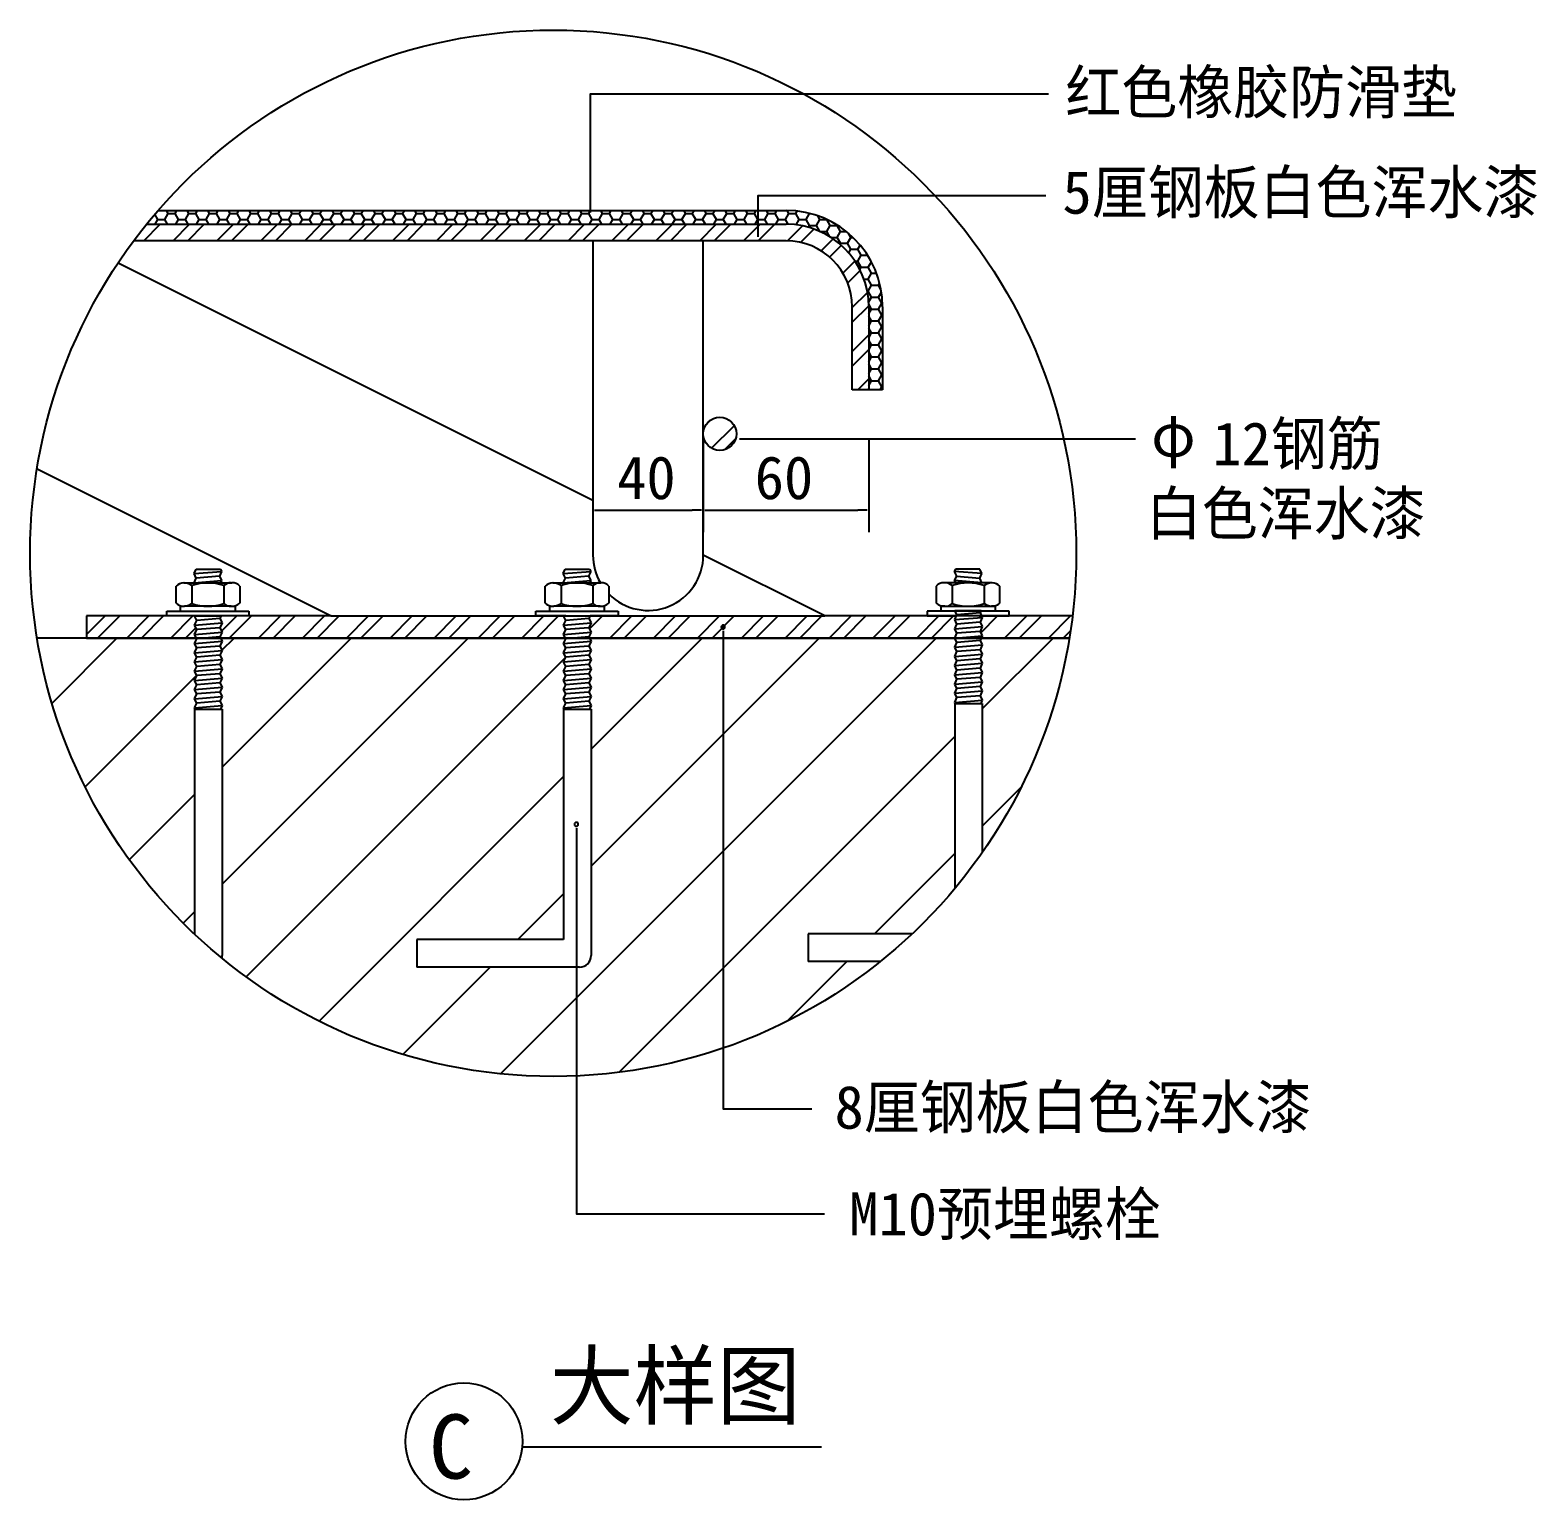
# Model space of a CAD drawing. Header units: metres. Extents: x 16793 to 18197, y 5304 to 7183.
# Drawn here: x 17651 to 18197, y 5317 to 5850 of the extents above; entities that cross this region are included whole.
import ezdxf

# ---------------------------------------------------------------- set-up
doc = ezdxf.new("R2010")
doc.units = ezdxf.units.M
for name, color, linetype in [('2', 2, 'Continuous'), ('3', 3, 'Continuous'), ('4', 4, 'Continuous'), ('7', 7, 'Continuous'), ('BH', 3, 'Continuous'), ('DIM', 3, 'Continuous'), ('TEXT', 3, 'Continuous')]:
    doc.layers.add(name, color=color, linetype=linetype)

# ---------------------------------------------------------------- blocks, each defined once
blk = doc.blocks.new('_DOT')
at = {"color": 0, "linetype": 'ByBlock'}
blk.add_line((-0.15, 0), (-1, 0), dxfattribs=at)
blk = doc.blocks.new('DOT')
at = {"color": 0, "linetype": 'ByBlock'}
blk.add_line((-0.35, 0), (-1, 0), dxfattribs=at)
blk.add_lwpolyline([(-0.17, 0, 1), (0.17, 0, 1)], format="xyb", close=True, dxfattribs=at)

msp = doc.modelspace()

# ---------------------------------------------------------------- linework, layer by layer
for p, q in [((17854.32, 5783.74), (17854.32, 5786.34)), ((17915.08, 5774.94), (17915.08, 5777.54)), ((17908.29, 5701.71), (17910.89, 5701.71))]:
    msp.add_line(p, q)
at = {"layer": '2'}
msp.add_line((18027.87, 5629.54), (17653.64, 5629.54), dxfattribs=at)
at = {"layer": '3'}
for p, q in [((17697.55, 5784.54), (17925.18, 5784.54)), ((17960.18, 5749.54), (17960.18, 5719.54)), ((17960.18, 5719.54), (17955.18, 5719.54)), ((17710.57, 5652.87), (17711.33, 5654.54)), ((17710.57, 5652.87), (17720.57, 5653.7)), ((17711.33, 5654.54), (17720.16, 5654.54)), ((17720.57, 5653.7), (17719.78, 5651.96)), ((17720.16, 5654.54), (17720.57, 5653.7)), ((17844.38, 5652.87), (17845.13, 5654.54)), ((17844.38, 5652.87), (17854.38, 5653.7)), ((17845.13, 5654.54), (17853.96, 5654.54)), ((17854.38, 5653.7), (17853.58, 5651.96)), ((17853.96, 5654.54), (17854.38, 5653.7)), ((17986.6, 5654.54), (17986.18, 5653.7)), ((17996.18, 5652.87), (17986.18, 5653.7)), ((17986.18, 5653.7), (17986.97, 5651.96)), ((17995.42, 5654.54), (17986.6, 5654.54)), ((17996.18, 5652.87), (17995.42, 5654.54)), ((17704.03, 5642.2), (17704.03, 5648.37)), ((17706.88, 5649.54), (17710.57, 5649.54)), ((17709.8, 5648.54), (17709.8, 5642.04)), ((17711.37, 5651.28), (17710.57, 5652.87)), ((17710.57, 5649.54), (17711.37, 5651.28)), ((17710.57, 5649.54), (17720.57, 5650.37)), ((17710.57, 5649.54), (17720.19, 5649.54)), ((17719.78, 5651.96), (17711.37, 5651.28)), ((17719.78, 5651.96), (17720.57, 5650.37)), ((17720.57, 5650.37), (17720.19, 5649.54)), ((17720.19, 5649.54), (17724.26, 5649.54)), ((17721.35, 5648.54), (17721.35, 5642.04)), ((17727.12, 5648.37), (17727.12, 5642.2)), ((17837.83, 5642.2), (17837.83, 5648.37)), ((17840.68, 5649.54), (17844.38, 5649.54)), ((17843.6, 5648.54), (17843.61, 5642.04)), ((17845.17, 5651.28), (17844.38, 5652.87)), ((17844.38, 5649.54), (17845.17, 5651.28)), ((17844.38, 5649.54), (17854.38, 5650.37)), ((17844.38, 5649.54), (17854, 5649.54)), ((17853.58, 5651.96), (17845.17, 5651.28)), ((17853.58, 5651.96), (17854.38, 5650.37)), ((17854.38, 5650.37), (17854, 5649.54)), ((17854, 5649.54), (17858.07, 5649.54)), ((17855.15, 5648.54), (17855.15, 5642.04)), ((17860.92, 5648.37), (17860.93, 5642.2)), ((17979.63, 5648.37), (17979.63, 5642.2)), ((17986.56, 5649.54), (17982.49, 5649.54)), ((17985.41, 5648.54), (17985.4, 5642.04)), ((17986.97, 5651.96), (17986.18, 5650.37)), ((17996.18, 5649.54), (17986.18, 5650.37)), ((17986.18, 5650.37), (17986.56, 5649.54)), ((17996.18, 5649.54), (17986.56, 5649.54)), ((17986.97, 5651.96), (17995.38, 5651.28)), ((17995.38, 5651.28), (17996.18, 5652.87)), ((17996.18, 5649.54), (17995.38, 5651.28)), ((17999.87, 5649.54), (17996.18, 5649.54)), ((17996.95, 5648.54), (17996.95, 5642.04)), ((18002.72, 5642.2), (18002.73, 5648.37)), ((17700.7, 5637.54), (17700.7, 5639.29)), ((17700.7, 5639.29), (17705.7, 5639.29)), ((17711.52, 5637.54), (17700.7, 5637.54)), ((17705.7, 5639.29), (17705.7, 5641.04)), ((17705.7, 5641.04), (17707.14, 5641.04)), ((17705.7, 5639.29), (17725.46, 5639.29)), ((17724.02, 5641.04), (17707.14, 5641.04)), ((17710.72, 5637.54), (17720.35, 5637.54)), ((17711.52, 5635.95), (17710.72, 5637.54)), ((17720.35, 5637.54), (17719.93, 5636.62)), ((17730.46, 5637.54), (17720.35, 5637.54)), ((17724.02, 5641.04), (17725.46, 5641.04)), ((17725.46, 5641.04), (17725.46, 5639.29)), ((17725.46, 5639.29), (17730.46, 5639.29)), ((17730.46, 5639.29), (17730.46, 5637.54)), ((17834.5, 5637.54), (17834.5, 5639.29)), ((17834.5, 5639.29), (17839.5, 5639.29)), ((17845.32, 5637.54), (17834.5, 5637.54)), ((17839.5, 5639.29), (17839.5, 5641.04)), ((17839.5, 5641.04), (17840.94, 5641.04)), ((17839.5, 5639.29), (17859.26, 5639.29)), ((17857.82, 5641.04), (17840.94, 5641.04)), ((17844.53, 5637.54), (17854.15, 5637.54)), ((17845.32, 5635.95), (17844.53, 5637.54)), ((17854.15, 5637.54), (17853.73, 5636.62)), ((17864.26, 5637.54), (17854.15, 5637.54)), ((17857.82, 5641.04), (17859.26, 5641.04)), ((17859.26, 5641.04), (17859.26, 5639.29)), ((17859.26, 5639.29), (17864.26, 5639.29)), ((17864.26, 5639.29), (17864.26, 5637.54)), ((17981.3, 5639.29), (17976.3, 5639.29)), ((17976.3, 5639.29), (17976.3, 5637.54)), ((17976.3, 5637.54), (17986.41, 5637.54)), ((17982.74, 5641.04), (17981.3, 5641.04)), ((17981.3, 5641.04), (17981.3, 5639.29)), ((18001.06, 5639.29), (17981.3, 5639.29)), ((17982.74, 5641.04), (17999.62, 5641.04)), ((17986.32, 5639.54), (17995.95, 5639.54)), ((17987.12, 5637.95), (17986.32, 5639.54)), ((17986.32, 5636.2), (17987.12, 5637.95)), ((17995.53, 5638.62), (17987.12, 5637.95)), ((17995.23, 5637.54), (18006.06, 5637.54)), ((17995.95, 5639.54), (17995.53, 5638.62)), ((17995.53, 5638.62), (17996.32, 5637.04)), ((18001.06, 5641.04), (17999.62, 5641.04)), ((18001.06, 5639.29), (18001.06, 5641.04)), ((18006.06, 5639.29), (18001.06, 5639.29)), ((18006.06, 5637.54), (18006.06, 5639.29)), ((17710.72, 5634.2), (17711.52, 5635.95)), ((17710.72, 5634.2), (17720.72, 5635.04)), ((17711.52, 5632.62), (17710.72, 5634.2)), ((17710.72, 5630.87), (17711.52, 5632.62)), ((17710.72, 5630.87), (17720.72, 5631.7)), ((17719.93, 5636.62), (17711.52, 5635.95)), ((17719.93, 5633.29), (17711.52, 5632.62)), ((17719.93, 5636.62), (17720.72, 5635.04)), ((17720.72, 5635.04), (17719.93, 5633.29)), ((17719.93, 5633.29), (17720.72, 5631.7)), ((17720.72, 5631.7), (17719.93, 5629.96)), ((17844.53, 5634.2), (17845.32, 5635.95)), ((17844.53, 5634.2), (17854.53, 5635.04)), ((17845.32, 5632.62), (17844.53, 5634.2)), ((17844.53, 5630.87), (17845.32, 5632.62)), ((17844.53, 5630.87), (17854.53, 5631.7)), ((17853.73, 5636.62), (17845.32, 5635.95)), ((17853.73, 5633.29), (17845.32, 5632.62)), ((17853.73, 5636.62), (17854.53, 5635.04)), ((17854.53, 5635.04), (17853.73, 5633.29)), ((17853.73, 5633.29), (17854.53, 5631.7)), ((17854.53, 5631.7), (17853.73, 5629.96)), ((17986.32, 5636.2), (17996.32, 5637.04)), ((17987.12, 5634.62), (17986.32, 5636.2)), ((17986.32, 5632.87), (17987.12, 5634.62)), ((17986.32, 5632.87), (17996.32, 5633.7)), ((17987.12, 5631.28), (17986.32, 5632.87)), ((17995.53, 5635.29), (17987.12, 5634.62)), ((17995.53, 5631.96), (17987.12, 5631.28)), ((17996.32, 5637.04), (17995.53, 5635.29)), ((17995.53, 5635.29), (17996.32, 5633.7)), ((17996.32, 5633.7), (17995.53, 5631.96)), ((17995.53, 5631.96), (17996.32, 5630.37)), ((17711.52, 5629.28), (17710.72, 5630.87)), ((17710.72, 5627.54), (17711.52, 5629.28)), ((17710.72, 5627.54), (17720.72, 5628.37)), ((17711.52, 5625.95), (17710.72, 5627.54)), ((17719.93, 5629.96), (17711.52, 5629.28)), ((17719.93, 5626.62), (17711.52, 5625.95)), ((17719.93, 5629.96), (17720.72, 5628.37)), ((17720.72, 5628.37), (17719.93, 5626.62)), ((17719.93, 5626.62), (17720.72, 5625.04)), ((17845.32, 5629.28), (17844.53, 5630.87)), ((17844.53, 5627.54), (17845.32, 5629.28)), ((17844.53, 5627.54), (17854.53, 5628.37)), ((17845.32, 5625.95), (17844.53, 5627.54)), ((17853.73, 5629.96), (17845.32, 5629.28)), ((17853.73, 5626.62), (17845.32, 5625.95)), ((17853.73, 5629.96), (17854.53, 5628.37)), ((17854.53, 5628.37), (17853.73, 5626.62)), ((17853.73, 5626.62), (17854.53, 5625.04)), ((17986.32, 5629.54), (17987.12, 5631.28)), ((17986.32, 5629.54), (17996.32, 5630.37)), ((17987.12, 5627.95), (17986.32, 5629.54)), ((17986.32, 5626.2), (17987.12, 5627.95)), ((17986.32, 5626.2), (17996.32, 5627.04)), ((17987.12, 5624.62), (17986.32, 5626.2)), ((17995.53, 5628.62), (17987.12, 5627.95)), ((17996.32, 5630.37), (17995.53, 5628.62)), ((17995.53, 5628.62), (17996.32, 5627.04)), ((17996.32, 5627.04), (17995.53, 5625.29)), ((17710.72, 5624.2), (17711.52, 5625.95)), ((17710.72, 5624.2), (17720.72, 5625.04)), ((17711.52, 5622.62), (17710.72, 5624.2)), ((17710.72, 5620.87), (17711.52, 5622.62)), ((17710.72, 5620.87), (17720.72, 5621.7)), ((17711.52, 5619.28), (17710.72, 5620.87)), ((17719.93, 5623.29), (17711.52, 5622.62)), ((17720.72, 5625.04), (17719.93, 5623.29)), ((17719.93, 5623.29), (17720.72, 5621.7)), ((17720.72, 5621.7), (17719.93, 5619.96)), ((17844.53, 5624.2), (17845.32, 5625.95)), ((17844.53, 5624.2), (17854.53, 5625.04)), ((17845.32, 5622.62), (17844.53, 5624.2)), ((17844.53, 5620.87), (17845.32, 5622.62)), ((17844.53, 5620.87), (17854.53, 5621.7)), ((17845.32, 5619.28), (17844.53, 5620.87)), ((17853.73, 5623.29), (17845.32, 5622.62)), ((17854.53, 5625.04), (17853.73, 5623.29)), ((17853.73, 5623.29), (17854.53, 5621.7)), ((17854.53, 5621.7), (17853.73, 5619.96)), ((17986.32, 5622.87), (17987.12, 5624.62)), ((17986.32, 5622.87), (17996.32, 5623.7)), ((17987.12, 5621.28), (17986.32, 5622.87)), ((17986.32, 5619.54), (17987.12, 5621.28)), ((17995.53, 5625.29), (17987.12, 5624.62)), ((17995.53, 5621.96), (17987.12, 5621.28)), ((17995.53, 5625.29), (17996.32, 5623.7)), ((17996.32, 5623.7), (17995.53, 5621.96)), ((17995.53, 5621.96), (17996.32, 5620.37)), ((17710.72, 5617.54), (17711.52, 5619.28)), ((17710.72, 5617.54), (17720.72, 5618.37)), ((17711.52, 5615.95), (17710.72, 5617.54)), ((17710.72, 5614.2), (17711.52, 5615.95)), ((17719.93, 5619.96), (17711.52, 5619.28)), ((17719.93, 5616.62), (17711.52, 5615.95)), ((17719.93, 5619.96), (17720.72, 5618.37)), ((17720.72, 5618.37), (17719.93, 5616.62)), ((17719.93, 5616.62), (17720.72, 5615.04)), ((17844.53, 5617.54), (17845.32, 5619.28)), ((17844.53, 5617.54), (17854.53, 5618.37)), ((17845.32, 5615.95), (17844.53, 5617.54)), ((17844.53, 5614.2), (17845.32, 5615.95)), ((17853.73, 5619.96), (17845.32, 5619.28)), ((17853.73, 5616.62), (17845.32, 5615.95)), ((17853.73, 5619.96), (17854.53, 5618.37)), ((17854.53, 5618.37), (17853.73, 5616.62)), ((17853.73, 5616.62), (17854.53, 5615.04)), ((17986.32, 5619.54), (17996.32, 5620.37)), ((17987.12, 5617.95), (17986.32, 5619.54)), ((17986.32, 5616.2), (17987.12, 5617.95)), ((17986.32, 5616.2), (17996.32, 5617.04)), ((17987.12, 5614.62), (17986.32, 5616.2)), ((17995.53, 5618.62), (17987.12, 5617.95)), ((17995.53, 5615.29), (17987.12, 5614.62)), ((17996.32, 5620.37), (17995.53, 5618.62)), ((17995.53, 5618.62), (17996.32, 5617.04)), ((17996.32, 5617.04), (17995.53, 5615.29)), ((17995.53, 5615.29), (17996.32, 5613.7)), ((17710.72, 5614.2), (17720.72, 5615.04)), ((17711.52, 5612.62), (17710.72, 5614.2)), ((17710.72, 5610.87), (17711.52, 5612.62)), ((17710.72, 5610.87), (17720.72, 5611.7)), ((17711.52, 5609.28), (17710.72, 5610.87)), ((17719.93, 5613.29), (17711.52, 5612.62)), ((17719.93, 5609.96), (17711.52, 5609.28)), ((17720.72, 5615.04), (17719.93, 5613.29)), ((17719.93, 5613.29), (17720.72, 5611.7)), ((17720.72, 5611.7), (17719.93, 5609.96)), ((17719.93, 5609.96), (17720.72, 5608.37)), ((17844.53, 5614.2), (17854.53, 5615.04)), ((17845.32, 5612.62), (17844.53, 5614.2)), ((17844.53, 5610.87), (17845.32, 5612.62)), ((17844.53, 5610.87), (17854.53, 5611.7)), ((17845.32, 5609.28), (17844.53, 5610.87)), ((17853.73, 5613.29), (17845.32, 5612.62)), ((17853.73, 5609.96), (17845.32, 5609.28)), ((17854.53, 5615.04), (17853.73, 5613.29)), ((17853.73, 5613.29), (17854.53, 5611.7)), ((17854.53, 5611.7), (17853.73, 5609.96)), ((17853.73, 5609.96), (17854.53, 5608.37)), ((17986.32, 5612.87), (17987.12, 5614.62)), ((17986.32, 5612.87), (17996.32, 5613.7)), ((17987.12, 5611.28), (17986.32, 5612.87)), ((17986.32, 5609.54), (17987.12, 5611.28)), ((17986.32, 5609.54), (17996.32, 5610.37)), ((17995.53, 5611.96), (17987.12, 5611.28)), ((17996.32, 5613.7), (17995.53, 5611.96)), ((17995.53, 5611.96), (17996.32, 5610.37)), ((17996.32, 5610.37), (17995.53, 5608.62)), ((17710.72, 5607.54), (17711.52, 5609.28)), ((17710.72, 5607.54), (17720.72, 5608.37)), ((17711.52, 5605.95), (17710.72, 5607.54)), ((17710.72, 5604.2), (17711.52, 5605.95)), ((17710.72, 5604.2), (17720.72, 5605.04)), ((17719.93, 5606.62), (17711.52, 5605.95)), ((17720.72, 5608.37), (17719.93, 5606.62)), ((17719.93, 5606.62), (17720.72, 5605.04)), ((17720.72, 5605.04), (17720.16, 5603.79)), ((17844.53, 5607.54), (17845.32, 5609.28)), ((17844.53, 5607.54), (17854.53, 5608.37)), ((17845.32, 5605.95), (17844.53, 5607.54)), ((17844.53, 5604.2), (17845.32, 5605.95)), ((17844.53, 5604.2), (17854.53, 5605.04)), ((17853.73, 5606.62), (17845.32, 5605.95)), ((17854.53, 5608.37), (17853.73, 5606.62)), ((17853.73, 5606.62), (17854.53, 5605.04)), ((17854.53, 5605.04), (17853.96, 5603.79)), ((17987.12, 5607.95), (17986.32, 5609.54)), ((17986.32, 5606.2), (17987.12, 5607.95)), ((17986.32, 5606.2), (17996.32, 5607.04)), ((17986.53, 5605.79), (17986.32, 5606.2)), ((17986.32, 5605.79), (17996.32, 5605.79)), ((17986.32, 5605.79), (17986.32, 5538.73)), ((17995.53, 5608.62), (17987.12, 5607.95)), ((17995.53, 5608.62), (17996.32, 5607.04)), ((17996.32, 5607.04), (17995.76, 5605.79)), ((17996.32, 5605.79), (17996.32, 5551.83)), ((17710.93, 5603.79), (17710.72, 5604.2)), ((17710.72, 5603.79), (17720.72, 5603.79)), ((17710.72, 5603.79), (17710.72, 5522.24)), ((17720.72, 5603.79), (17720.72, 5514.45)), ((17844.74, 5603.79), (17844.53, 5604.2)), ((17844.53, 5603.79), (17854.53, 5603.79)), ((17844.53, 5603.79), (17844.53, 5520.28)), ((17854.53, 5603.79), (17854.53, 5514.45)), ((17791.35, 5520.28), (17791.35, 5510.28)), ((17844.53, 5520.28), (17791.35, 5520.28)), ((17933.15, 5522.28), (17933.15, 5512.28)), ((17970.84, 5522.28), (17933.15, 5522.28)), ((17959.34, 5512.28), (17933.15, 5512.28)), ((17850.36, 5510.28), (17791.35, 5510.28))]:
    msp.add_line(p, q, dxfattribs=at)
msp.add_circle((17840.76, 5660.25), 189.62, dxfattribs=at)
for centre, radius, start, end in [((17925.18, 5749.54), 35, 0, 90), ((17706.83, 5645.59), 3.94, 89.19, 135.25), ((17706.05, 5642.58), 7.04, 57.77, 81.12), ((17715.57, 5632.37), 17.17, 70.35, 109.65), ((17723.76, 5646.14), 3.4, 85.82, 135.3), ((17724.47, 5645.96), 3.58, 42.26, 93.28), ((17840.63, 5645.59), 3.94, 89.19, 135.25), ((17839.85, 5642.58), 7.04, 57.77, 81.12), ((17849.38, 5632.37), 17.17, 70.35, 109.65), ((17857.57, 5646.14), 3.4, 85.82, 135.3), ((17858.27, 5645.96), 3.58, 42.26, 93.28), ((17982.28, 5645.96), 3.58, 86.72, 137.74), ((17982.99, 5646.14), 3.4, 44.7, 94.18), ((17991.18, 5632.37), 17.17, 70.35, 109.65), ((18000.7, 5642.58), 7.04, 98.88, 122.23), ((17999.93, 5645.59), 3.94, 44.75, 90.81), ((17706.97, 5645.32), 4.28, 226.63, 272.21), ((17706.05, 5647.99), 7.04, 278.88, 302.23), ((17715.58, 5658.2), 17.17, 250.35, 289.65), ((17723.77, 5644.43), 3.4, 224.7, 274.18), ((17724.12, 5645.48), 4.45, 268.67, 312.49), ((17840.77, 5645.32), 4.28, 226.63, 272.21), ((17839.85, 5647.99), 7.04, 278.88, 302.23), ((17849.38, 5658.2), 17.17, 250.35, 289.65), ((17857.57, 5644.43), 3.4, 224.7, 274.18), ((17857.92, 5645.48), 4.45, 268.67, 312.49), ((17982.63, 5645.48), 4.45, 227.51, 271.33), ((17982.98, 5644.43), 3.4, 265.82, 315.3), ((17991.18, 5658.2), 17.17, 250.35, 289.65), ((18000.7, 5647.99), 7.04, 237.77, 261.12), ((17999.78, 5645.32), 4.28, 267.79, 313.37), ((17716.56, 5514.45), 4.17, 347.42, 0), ((17850.36, 5514.45), 4.17, 270, 0)]:
    msp.add_arc(centre, radius, start, end, dxfattribs=at)
at = {"layer": '4'}
for p, q in [((17683.09, 5765.58), (17855.18, 5679.54)), ((17653.63, 5690.87), (17760.29, 5637.54)), ((17939.18, 5637.54), (17895.18, 5659.54)), ((17760.29, 5637.54), (17671.57, 5637.54)), ((17671.57, 5637.54), (17671.57, 5629.54)), ((18029.01, 5637.54), (17939.18, 5637.54)), ((17671.57, 5629.54), (18027.87, 5629.54))]:
    msp.add_line(p, q, dxfattribs=at)
at = {"layer": '7'}
for p, q in [((17693.36, 5779.54), (17925.18, 5779.54)), ((17925.18, 5773.54), (17688.7, 5773.54)), ((17855.18, 5773.54), (17855.18, 5659.54)), ((17895.18, 5659.54), (17895.18, 5773.54)), ((17949.18, 5719.54), (17949.18, 5749.54)), ((17955.18, 5749.54), (17955.18, 5719.54)), ((17955.18, 5719.54), (17949.18, 5719.54)), ((17711.52, 5637.54), (17720.35, 5637.54)), ((17711.52, 5637.54), (17720.35, 5637.54)), ((17760.29, 5637.54), (17939.18, 5637.54)), ((17845.32, 5637.54), (17854.15, 5637.54)), ((17845.32, 5637.54), (17854.15, 5637.54)), ((17995.23, 5637.54), (17986.41, 5637.54)), ((17987.12, 5639.54), (17995.95, 5639.54))]:
    msp.add_line(p, q, dxfattribs=at)
msp.add_circle((17901.18, 5703.54), 6, dxfattribs=at)
for centre, radius, start, end in [((17925.18, 5749.54), 30, 0, 90), ((17925.18, 5749.54), 24, 0, 90), ((17875.18, 5659.54), 20, 180, 210), ((17875.18, 5659.54), 20, 224.54, 0)]:
    msp.add_arc(centre, radius, start, end, dxfattribs=at)
at = {"layer": 'BH'}
for p, q in [((17692.34, 5773.54), (17698.34, 5779.54)), ((17693.44, 5779.54), (17693.4, 5779.59)), ((17697.44, 5781.26), (17696.35, 5783.14)), ((17696.45, 5779.54), (17697.44, 5781.26)), ((17697.44, 5781.26), (17699.94, 5781.26)), ((17699.94, 5781.26), (17701.19, 5783.42)), ((17700.94, 5779.54), (17699.94, 5781.26)), ((17701.19, 5783.42), (17700.55, 5784.54)), ((17701.19, 5783.42), (17703.69, 5783.42)), ((17702.95, 5773.54), (17708.95, 5779.54)), ((17703.69, 5783.42), (17704.34, 5784.54)), ((17704.94, 5781.26), (17703.69, 5783.42)), ((17703.95, 5779.54), (17704.94, 5781.26)), ((17704.94, 5781.26), (17707.44, 5781.26)), ((17707.44, 5781.26), (17708.69, 5783.42)), ((17708.44, 5779.54), (17707.44, 5781.26)), ((17708.69, 5783.42), (17708.05, 5784.54)), ((17708.25, 5773.54), (17714.25, 5779.54)), ((17708.69, 5783.42), (17711.19, 5783.42)), ((17711.19, 5783.42), (17711.84, 5784.54)), ((17712.44, 5781.26), (17711.19, 5783.42)), ((17711.45, 5779.54), (17712.44, 5781.26)), ((17712.44, 5781.26), (17714.94, 5781.26)), ((17714.94, 5781.26), (17716.19, 5783.42)), ((17715.94, 5779.54), (17714.94, 5781.26)), ((17716.19, 5783.42), (17715.55, 5784.54)), ((17716.19, 5783.42), (17718.69, 5783.42)), ((17718.69, 5783.42), (17719.34, 5784.54)), ((17719.94, 5781.26), (17718.69, 5783.42)), ((17718.86, 5773.54), (17724.86, 5779.54)), ((17718.95, 5779.54), (17719.94, 5781.26)), ((17719.94, 5781.26), (17722.44, 5781.26)), ((17722.44, 5781.26), (17723.69, 5783.42)), ((17723.44, 5779.54), (17722.44, 5781.26)), ((17723.69, 5783.42), (17723.05, 5784.54)), ((17723.69, 5783.42), (17726.19, 5783.42)), ((17724.16, 5773.54), (17730.16, 5779.54)), ((17726.19, 5783.42), (17726.84, 5784.54)), ((17727.44, 5781.26), (17726.19, 5783.42)), ((17726.45, 5779.54), (17727.44, 5781.26)), ((17727.44, 5781.26), (17729.94, 5781.26)), ((17729.94, 5781.26), (17731.19, 5783.42)), ((17730.94, 5779.54), (17729.94, 5781.26)), ((17731.19, 5783.42), (17730.55, 5784.54)), ((17731.19, 5783.42), (17733.69, 5783.42)), ((17733.69, 5783.42), (17734.34, 5784.54)), ((17734.94, 5781.26), (17733.69, 5783.42)), ((17733.95, 5779.54), (17734.94, 5781.26)), ((17734.77, 5773.54), (17740.77, 5779.54)), ((17734.94, 5781.26), (17737.44, 5781.26)), ((17737.44, 5781.26), (17738.69, 5783.42)), ((17738.44, 5779.54), (17737.44, 5781.26)), ((17738.69, 5783.42), (17738.05, 5784.54)), ((17738.69, 5783.42), (17741.19, 5783.42)), ((17740.07, 5773.54), (17746.07, 5779.54)), ((17741.19, 5783.42), (17741.84, 5784.54)), ((17742.44, 5781.26), (17741.19, 5783.42)), ((17741.45, 5779.54), (17742.44, 5781.26)), ((17742.44, 5781.26), (17744.94, 5781.26)), ((17744.94, 5781.26), (17746.19, 5783.42)), ((17745.94, 5779.54), (17744.94, 5781.26)), ((17746.19, 5783.42), (17745.55, 5784.54)), ((17746.19, 5783.42), (17748.69, 5783.42)), ((17748.69, 5783.42), (17749.34, 5784.54)), ((17749.94, 5781.26), (17748.69, 5783.42)), ((17748.95, 5779.54), (17749.94, 5781.26)), ((17749.94, 5781.26), (17752.44, 5781.26)), ((17750.68, 5773.54), (17756.68, 5779.54)), ((17752.44, 5781.26), (17753.69, 5783.42)), ((17753.44, 5779.54), (17752.44, 5781.26)), ((17753.69, 5783.42), (17753.05, 5784.54)), ((17753.69, 5783.42), (17756.19, 5783.42)), ((17755.98, 5773.54), (17761.98, 5779.54)), ((17756.19, 5783.42), (17756.84, 5784.54)), ((17757.44, 5781.26), (17756.19, 5783.42)), ((17756.45, 5779.54), (17757.44, 5781.26)), ((17757.44, 5781.26), (17759.94, 5781.26)), ((17759.94, 5781.26), (17761.19, 5783.42)), ((17760.94, 5779.54), (17759.94, 5781.26)), ((17761.19, 5783.42), (17760.55, 5784.54)), ((17761.19, 5783.42), (17763.69, 5783.42)), ((17763.69, 5783.42), (17764.34, 5784.54)), ((17764.94, 5781.26), (17763.69, 5783.42)), ((17763.95, 5779.54), (17764.94, 5781.26)), ((17764.94, 5781.26), (17767.44, 5781.26)), ((17766.59, 5773.54), (17772.59, 5779.54)), ((17767.44, 5781.26), (17768.69, 5783.42)), ((17768.44, 5779.54), (17767.44, 5781.26)), ((17768.69, 5783.42), (17768.05, 5784.54)), ((17768.69, 5783.42), (17771.19, 5783.42)), ((17771.19, 5783.42), (17771.84, 5784.54)), ((17772.44, 5781.26), (17771.19, 5783.42)), ((17771.45, 5779.54), (17772.44, 5781.26)), ((17771.89, 5773.54), (17777.89, 5779.54)), ((17772.44, 5781.26), (17774.94, 5781.26)), ((17774.94, 5781.26), (17776.19, 5783.42)), ((17775.94, 5779.54), (17774.94, 5781.26)), ((17776.19, 5783.42), (17775.55, 5784.54)), ((17776.19, 5783.42), (17778.69, 5783.42)), ((17778.69, 5783.42), (17779.34, 5784.54)), ((17779.94, 5781.26), (17778.69, 5783.42)), ((17778.95, 5779.54), (17779.94, 5781.26)), ((17779.94, 5781.26), (17782.44, 5781.26)), ((17782.44, 5781.26), (17783.69, 5783.42)), ((17783.44, 5779.54), (17782.44, 5781.26)), ((17782.5, 5773.54), (17788.5, 5779.54)), ((17783.69, 5783.42), (17783.05, 5784.54)), ((17783.69, 5783.42), (17786.19, 5783.42)), ((17786.19, 5783.42), (17786.84, 5784.54)), ((17787.44, 5781.26), (17786.19, 5783.42)), ((17786.45, 5779.54), (17787.44, 5781.26)), ((17787.44, 5781.26), (17789.94, 5781.26)), ((17787.8, 5773.54), (17793.8, 5779.54)), ((17789.94, 5781.26), (17791.19, 5783.42)), ((17790.94, 5779.54), (17789.94, 5781.26)), ((17791.19, 5783.42), (17790.55, 5784.54)), ((17791.19, 5783.42), (17793.69, 5783.42)), ((17793.69, 5783.42), (17794.34, 5784.54)), ((17794.94, 5781.26), (17793.69, 5783.42)), ((17793.95, 5779.54), (17794.94, 5781.26)), ((17794.94, 5781.26), (17797.44, 5781.26)), ((17797.44, 5781.26), (17798.69, 5783.42)), ((17798.44, 5779.54), (17797.44, 5781.26)), ((17798.69, 5783.42), (17798.05, 5784.54)), ((17798.41, 5773.54), (17804.41, 5779.54)), ((17798.69, 5783.42), (17801.19, 5783.42)), ((17801.19, 5783.42), (17801.84, 5784.54)), ((17802.44, 5781.26), (17801.19, 5783.42)), ((17801.45, 5779.54), (17802.44, 5781.26)), ((17802.44, 5781.26), (17804.94, 5781.26)), ((17803.71, 5773.54), (17809.71, 5779.54)), ((17804.94, 5781.26), (17806.19, 5783.42)), ((17805.94, 5779.54), (17804.94, 5781.26)), ((17806.19, 5783.42), (17805.55, 5784.54)), ((17806.19, 5783.42), (17808.69, 5783.42)), ((17808.69, 5783.42), (17809.34, 5784.54)), ((17809.94, 5781.26), (17808.69, 5783.42)), ((17808.95, 5779.54), (17809.94, 5781.26)), ((17809.94, 5781.26), (17812.44, 5781.26)), ((17812.44, 5781.26), (17813.69, 5783.42)), ((17813.44, 5779.54), (17812.44, 5781.26)), ((17813.69, 5783.42), (17813.05, 5784.54)), ((17813.69, 5783.42), (17816.19, 5783.42)), ((17814.32, 5773.54), (17820.32, 5779.54)), ((17816.19, 5783.42), (17816.84, 5784.54)), ((17817.44, 5781.26), (17816.19, 5783.42)), ((17816.45, 5779.54), (17817.44, 5781.26)), ((17817.44, 5781.26), (17819.94, 5781.26)), ((17819.62, 5773.54), (17825.62, 5779.54)), ((17819.94, 5781.26), (17821.19, 5783.42)), ((17820.94, 5779.54), (17819.94, 5781.26)), ((17821.19, 5783.42), (17820.55, 5784.54)), ((17821.19, 5783.42), (17823.69, 5783.42)), ((17823.69, 5783.42), (17824.34, 5784.54)), ((17824.94, 5781.26), (17823.69, 5783.42)), ((17823.95, 5779.54), (17824.94, 5781.26)), ((17824.94, 5781.26), (17827.44, 5781.26)), ((17827.44, 5781.26), (17828.69, 5783.42)), ((17828.44, 5779.54), (17827.44, 5781.26)), ((17828.69, 5783.42), (17828.05, 5784.54)), ((17828.69, 5783.42), (17831.19, 5783.42)), ((17830.23, 5773.54), (17836.23, 5779.54)), ((17831.19, 5783.42), (17831.84, 5784.54)), ((17832.44, 5781.26), (17831.19, 5783.42)), ((17831.45, 5779.54), (17832.44, 5781.26)), ((17832.44, 5781.26), (17834.94, 5781.26)), ((17834.94, 5781.26), (17836.19, 5783.42)), ((17835.94, 5779.54), (17834.94, 5781.26)), ((17835.53, 5773.54), (17841.53, 5779.54)), ((17836.19, 5783.42), (17835.55, 5784.54)), ((17836.19, 5783.42), (17838.69, 5783.42)), ((17838.69, 5783.42), (17839.34, 5784.54)), ((17839.94, 5781.26), (17838.69, 5783.42)), ((17838.95, 5779.54), (17839.94, 5781.26)), ((17839.94, 5781.26), (17842.44, 5781.26)), ((17842.44, 5781.26), (17843.69, 5783.42)), ((17843.44, 5779.54), (17842.44, 5781.26)), ((17843.69, 5783.42), (17843.05, 5784.54)), ((17843.69, 5783.42), (17846.19, 5783.42)), ((17846.14, 5773.54), (17852.14, 5779.54)), ((17846.19, 5783.42), (17846.84, 5784.54)), ((17847.44, 5781.26), (17846.19, 5783.42)), ((17846.45, 5779.54), (17847.44, 5781.26)), ((17847.44, 5781.26), (17849.94, 5781.26)), ((17849.94, 5781.26), (17851.19, 5783.42)), ((17850.94, 5779.54), (17849.94, 5781.26)), ((17851.19, 5783.42), (17850.55, 5784.54)), ((17851.19, 5783.42), (17853.69, 5783.42)), ((17851.44, 5773.54), (17857.44, 5779.54)), ((17853.69, 5783.42), (17854.34, 5784.54)), ((17854.94, 5781.26), (17853.69, 5783.42)), ((17853.95, 5779.54), (17854.94, 5781.26)), ((17854.94, 5781.26), (17857.44, 5781.26)), ((17857.44, 5781.26), (17858.69, 5783.42)), ((17858.44, 5779.54), (17857.44, 5781.26)), ((17858.69, 5783.42), (17858.05, 5784.54)), ((17858.69, 5783.42), (17861.19, 5783.42)), ((17861.19, 5783.42), (17861.84, 5784.54)), ((17862.44, 5781.26), (17861.19, 5783.42)), ((17861.45, 5779.54), (17862.44, 5781.26)), ((17862.05, 5773.54), (17868.05, 5779.54)), ((17862.44, 5781.26), (17864.94, 5781.26)), ((17864.94, 5781.26), (17866.19, 5783.42)), ((17865.94, 5779.54), (17864.94, 5781.26)), ((17866.19, 5783.42), (17865.55, 5784.54)), ((17866.19, 5783.42), (17868.69, 5783.42)), ((17867.35, 5773.54), (17873.35, 5779.54)), ((17868.69, 5783.42), (17869.34, 5784.54)), ((17869.94, 5781.26), (17868.69, 5783.42)), ((17868.95, 5779.54), (17869.94, 5781.26)), ((17869.94, 5781.26), (17872.44, 5781.26)), ((17872.44, 5781.26), (17873.69, 5783.42)), ((17873.44, 5779.54), (17872.44, 5781.26)), ((17873.69, 5783.42), (17873.05, 5784.54)), ((17873.69, 5783.42), (17876.19, 5783.42)), ((17876.19, 5783.42), (17876.84, 5784.54)), ((17877.44, 5781.26), (17876.19, 5783.42)), ((17876.45, 5779.54), (17877.44, 5781.26)), ((17877.44, 5781.26), (17879.94, 5781.26)), ((17877.96, 5773.54), (17883.96, 5779.54)), ((17879.94, 5781.26), (17881.19, 5783.42)), ((17880.94, 5779.54), (17879.94, 5781.26)), ((17881.19, 5783.42), (17880.55, 5784.54)), ((17881.19, 5783.42), (17883.69, 5783.42)), ((17883.26, 5773.54), (17889.26, 5779.54)), ((17883.69, 5783.42), (17884.34, 5784.54)), ((17884.94, 5781.26), (17883.69, 5783.42)), ((17883.95, 5779.54), (17884.94, 5781.26)), ((17884.94, 5781.26), (17887.44, 5781.26)), ((17887.44, 5781.26), (17888.69, 5783.42)), ((17888.44, 5779.54), (17887.44, 5781.26)), ((17888.69, 5783.42), (17888.05, 5784.54)), ((17888.69, 5783.42), (17891.19, 5783.42)), ((17891.19, 5783.42), (17891.84, 5784.54)), ((17892.44, 5781.26), (17891.19, 5783.42)), ((17891.45, 5779.54), (17892.44, 5781.26)), ((17892.44, 5781.26), (17894.94, 5781.26)), ((17893.87, 5773.54), (17899.87, 5779.54)), ((17894.94, 5781.26), (17896.19, 5783.42)), ((17895.94, 5779.54), (17894.94, 5781.26)), ((17896.19, 5783.42), (17895.55, 5784.54)), ((17896.19, 5783.42), (17898.69, 5783.42)), ((17898.69, 5783.42), (17899.34, 5784.54)), ((17899.94, 5781.26), (17898.69, 5783.42)), ((17898.95, 5779.54), (17899.94, 5781.26)), ((17899.17, 5773.54), (17905.17, 5779.54)), ((17899.94, 5781.26), (17902.44, 5781.26)), ((17902.44, 5781.26), (17903.69, 5783.42)), ((17903.44, 5779.54), (17902.44, 5781.26)), ((17903.69, 5783.42), (17903.05, 5784.54)), ((17903.69, 5783.42), (17906.19, 5783.42)), ((17906.19, 5783.42), (17906.84, 5784.54)), ((17907.44, 5781.26), (17906.19, 5783.42)), ((17906.45, 5779.54), (17907.44, 5781.26)), ((17907.44, 5781.26), (17909.94, 5781.26)), ((17909.78, 5773.54), (17915.78, 5779.54)), ((17909.94, 5781.26), (17911.19, 5783.42)), ((17910.94, 5779.54), (17909.94, 5781.26)), ((17911.19, 5783.42), (17910.55, 5784.54)), ((17911.19, 5783.42), (17913.69, 5783.42)), ((17913.69, 5783.42), (17914.34, 5784.54)), ((17914.94, 5781.26), (17913.69, 5783.42)), ((17913.95, 5779.54), (17914.94, 5781.26)), ((17914.94, 5781.26), (17917.44, 5781.26)), ((17915.08, 5773.54), (17921.08, 5779.54)), ((17917.44, 5781.26), (17918.69, 5783.42)), ((17918.44, 5779.54), (17917.44, 5781.26)), ((17918.69, 5783.42), (17918.05, 5784.54)), ((17918.69, 5783.42), (17921.19, 5783.42)), ((17921.19, 5783.42), (17921.84, 5784.54)), ((17922.44, 5781.26), (17921.19, 5783.42)), ((17921.45, 5779.54), (17922.44, 5781.26)), ((17922.44, 5781.26), (17924.94, 5781.26)), ((17924.94, 5781.26), (17926.19, 5783.42)), ((17925.94, 5779.53), (17924.94, 5781.26)), ((17926.19, 5783.42), (17925.55, 5784.53)), ((17926.19, 5783.42), (17928.69, 5783.42)), ((17928.69, 5783.42), (17929.2, 5784.3)), ((17929.94, 5781.26), (17928.69, 5783.42)), ((17928.82, 5779.31), (17929.94, 5781.26)), ((17929.94, 5781.26), (17932.44, 5781.26)), ((17932.44, 5781.26), (17933.69, 5783.42)), ((17933.69, 5779.09), (17932.44, 5781.26)), ((17933.69, 5783.42), (17933.65, 5783.5)), ((17933.69, 5783.42), (17933.94, 5783.42)), ((17936.19, 5779.09), (17937.44, 5781.26)), ((17937.44, 5781.26), (17936.67, 5782.6)), ((17937.44, 5781.26), (17939.94, 5781.26)), ((17939.94, 5781.26), (17939.95, 5781.27)), ((17941.19, 5779.09), (17939.94, 5781.26)), ((17943.69, 5779.09), (17943.76, 5779.2)), ((17925.68, 5773.53), (17931.1, 5778.95)), ((17930.42, 5772.96), (17935.25, 5777.79)), ((17933.3, 5778.42), (17933.69, 5779.09)), ((17933.69, 5779.09), (17936.19, 5779.09)), ((17937.44, 5776.93), (17936.19, 5779.09)), ((17937.44, 5776.93), (17939.94, 5776.93)), ((17937.44, 5776.92), (17937.44, 5776.93)), ((17937.93, 5769.87), (17942.26, 5774.2)), ((17939.94, 5776.93), (17941.19, 5779.09)), ((17941.06, 5774.99), (17939.94, 5776.93)), ((17941.19, 5779.09), (17943.69, 5779.09)), ((17941.42, 5774.76), (17943.69, 5774.76)), ((17944.94, 5776.93), (17943.69, 5779.09)), ((17943.69, 5774.76), (17944.94, 5776.93)), ((17944.94, 5772.6), (17943.69, 5774.76)), ((17944.94, 5776.93), (17946.97, 5776.93)), ((17947.44, 5772.6), (17948.69, 5774.76)), ((17948.69, 5774.76), (17947.87, 5776.18)), ((17948.69, 5774.76), (17949.44, 5774.76)), ((17940.97, 5767.61), (17945.22, 5771.86)), ((17944.75, 5772.27), (17944.94, 5772.6)), ((17944.94, 5772.6), (17947.44, 5772.6)), ((17948.69, 5770.43), (17947.44, 5772.6)), ((17947.92, 5769.1), (17948.69, 5770.43)), ((17948.69, 5770.43), (17951.19, 5770.43)), ((17951.19, 5770.43), (17952.07, 5771.94)), ((17952.44, 5768.27), (17951.19, 5770.43)), ((17951.19, 5766.1), (17952.44, 5768.27)), ((17952.44, 5768.27), (17954.75, 5768.27)), ((17945.8, 5761.82), (17950.14, 5766.17)), ((17947.54, 5758.26), (17952.08, 5762.81)), ((17950.19, 5766.1), (17951.19, 5766.1)), ((17952.44, 5763.94), (17951.19, 5766.1)), ((17951.95, 5763.08), (17952.44, 5763.94)), ((17952.44, 5763.94), (17954.94, 5763.94)), ((17954.94, 5763.94), (17956.1, 5765.94)), ((17956.19, 5761.77), (17954.94, 5763.94)), ((17953.44, 5759.61), (17954.94, 5759.61)), ((17954.94, 5759.61), (17956.19, 5761.77)), ((17956.19, 5757.44), (17954.94, 5759.61)), ((17954.94, 5755.28), (17956.19, 5757.44)), ((17956.19, 5761.77), (17957.97, 5761.77)), ((17956.19, 5757.44), (17958.69, 5757.44)), ((17958.69, 5757.44), (17959.1, 5758.15)), ((17959.6, 5755.87), (17958.69, 5757.44)), ((17949.18, 5749.3), (17954.71, 5754.83)), ((17954.62, 5755.28), (17954.94, 5755.28)), ((17956.19, 5753.11), (17954.94, 5755.28)), ((17955.13, 5751.27), (17956.19, 5753.11)), ((17956.19, 5753.11), (17958.69, 5753.11)), ((17958.69, 5753.11), (17959.76, 5754.95)), ((17959.94, 5750.95), (17958.69, 5753.11)), ((17949.18, 5743.99), (17955.18, 5749.99)), ((17956.19, 5748.78), (17955.16, 5750.57)), ((17955.18, 5747.02), (17956.19, 5748.78)), ((17956.19, 5748.78), (17958.69, 5748.78)), ((17958.69, 5748.78), (17959.94, 5750.95)), ((17959.94, 5746.62), (17958.69, 5748.78)), ((17958.69, 5744.45), (17959.94, 5746.62)), ((17959.94, 5750.95), (17960.15, 5750.95)), ((17959.94, 5746.62), (17960.18, 5746.62)), ((17956.19, 5744.45), (17955.18, 5746.21)), ((17955.18, 5742.69), (17956.19, 5744.45)), ((17956.19, 5740.12), (17955.18, 5741.88)), ((17956.19, 5744.45), (17958.69, 5744.45)), ((17959.94, 5742.29), (17958.69, 5744.45)), ((17958.69, 5740.12), (17959.94, 5742.29)), ((17959.94, 5742.29), (17960.18, 5742.29)), ((17949.18, 5733.39), (17955.18, 5739.39)), ((17955.18, 5738.36), (17956.19, 5740.12)), ((17956.19, 5735.79), (17955.18, 5737.55)), ((17955.18, 5734.03), (17956.19, 5735.79)), ((17956.19, 5740.12), (17958.69, 5740.12)), ((17956.19, 5735.79), (17958.69, 5735.79)), ((17959.94, 5737.96), (17958.69, 5740.12)), ((17958.69, 5735.79), (17959.94, 5737.96)), ((17959.94, 5733.63), (17958.69, 5735.79)), ((17959.94, 5737.96), (17960.18, 5737.96)), ((17949.18, 5728.08), (17955.18, 5734.08)), ((17956.19, 5731.46), (17955.18, 5733.22)), ((17955.18, 5729.7), (17956.19, 5731.46)), ((17956.19, 5731.46), (17958.69, 5731.46)), ((17958.69, 5731.46), (17959.94, 5733.63)), ((17959.94, 5729.3), (17958.69, 5731.46)), ((17959.94, 5733.63), (17960.18, 5733.63)), ((17956.19, 5727.13), (17955.18, 5728.89)), ((17955.18, 5725.37), (17956.19, 5727.13)), ((17956.19, 5722.8), (17955.18, 5724.56)), ((17956.19, 5727.13), (17958.69, 5727.13)), ((17958.69, 5727.13), (17959.94, 5729.3)), ((17959.94, 5724.97), (17958.69, 5727.13)), ((17958.69, 5722.8), (17959.94, 5724.97)), ((17959.94, 5729.3), (17960.18, 5729.3)), ((17959.94, 5724.97), (17960.18, 5724.97)), ((17951.24, 5719.54), (17955.18, 5723.48)), ((17955.18, 5721.04), (17956.19, 5722.8)), ((17955.58, 5719.54), (17955.18, 5720.23)), ((17956.19, 5722.8), (17958.69, 5722.8)), ((17959.94, 5720.64), (17958.69, 5722.8)), ((17959.31, 5719.54), (17959.94, 5720.64)), ((17959.94, 5720.64), (17960.18, 5720.64)), ((17896.29, 5707.01), (17897.71, 5708.43)), ((17898.21, 5698.32), (17906.39, 5706.51)), ((17903.01, 5697.82), (17906.89, 5701.71)), ((17671.57, 5630.79), (17678.32, 5637.54)), ((17675.62, 5629.54), (17683.62, 5637.54)), ((17686.23, 5629.54), (17694.23, 5637.54)), ((17691.53, 5629.54), (17699.53, 5637.54)), ((17702.14, 5629.54), (17710.14, 5637.54)), ((17720.56, 5632.04), (17726.05, 5637.54)), ((17723.35, 5629.54), (17731.35, 5637.54)), ((17733.96, 5629.54), (17741.96, 5637.54)), ((17739.26, 5629.54), (17747.26, 5637.54)), ((17749.87, 5629.54), (17757.87, 5637.54)), ((17755.17, 5629.54), (17763.17, 5637.54)), ((17765.78, 5629.54), (17773.78, 5637.54)), ((17771.08, 5629.54), (17779.08, 5637.54)), ((17781.69, 5629.54), (17789.69, 5637.54)), ((17786.99, 5629.54), (17794.99, 5637.54)), ((17797.6, 5629.54), (17805.6, 5637.54)), ((17802.9, 5629.54), (17810.9, 5637.54)), ((17813.51, 5629.54), (17821.51, 5637.54)), ((17818.81, 5629.54), (17826.81, 5637.54)), ((17829.42, 5629.54), (17837.42, 5637.54)), ((17834.72, 5629.54), (17842.72, 5637.54)), ((17853.95, 5632.86), (17858.63, 5637.54)), ((17861.24, 5629.54), (17869.24, 5637.54)), ((17866.54, 5629.54), (17874.54, 5637.54)), ((17877.15, 5629.54), (17885.15, 5637.54)), ((17882.45, 5629.54), (17890.45, 5637.54)), ((17893.06, 5629.54), (17901.06, 5637.54)), ((17898.36, 5629.54), (17906.36, 5637.54)), ((17908.97, 5629.54), (17916.97, 5637.54)), ((17914.27, 5629.54), (17922.27, 5637.54)), ((17924.88, 5629.54), (17932.88, 5637.54)), ((17930.18, 5629.54), (17938.18, 5637.54)), ((17940.79, 5629.54), (17948.79, 5637.54)), ((17946.09, 5629.54), (17954.09, 5637.54)), ((17956.7, 5629.54), (17964.7, 5637.54)), ((17962, 5629.54), (17970, 5637.54)), ((17972.61, 5629.54), (17980.61, 5637.54)), ((17977.91, 5629.54), (17985.91, 5637.54)), ((17995.77, 5631.48), (18001.82, 5637.54)), ((17996.22, 5637.24), (17996.52, 5637.54)), ((18004.43, 5629.54), (18012.43, 5637.54)), ((18009.73, 5629.54), (18017.73, 5637.54)), ((18020.34, 5629.54), (18028.34, 5637.54)), ((17707.44, 5629.54), (17711.19, 5633.28)), ((18025.64, 5629.54), (18028.29, 5632.18)), ((17659.07, 5605.98), (17682.62, 5629.54)), ((17720.67, 5625.15), (17725.05, 5629.54)), ((17720.72, 5582.79), (17767.48, 5629.54)), ((17720.72, 5540.36), (17809.9, 5629.54)), ((17821.66, 5471.59), (17979.61, 5629.54)), ((17854.53, 5589.31), (17894.75, 5629.54)), ((17854.53, 5546.88), (17937.18, 5629.54)), ((17996.32, 5603.83), (18022.03, 5629.54)), ((17729.49, 5506.7), (17845.25, 5622.46)), ((17671.09, 5575.58), (17711.5, 5615.99)), ((17864.64, 5472.14), (17986.32, 5593.83)), ((17755.9, 5490.68), (17844.53, 5579.31)), ((17687.09, 5549.15), (17710.72, 5572.79)), ((17996.32, 5561.4), (18010.35, 5575.42)), ((17957.2, 5522.28), (17986.32, 5551.4)), ((17827.92, 5520.28), (17844.53, 5536.88)), ((17706.6, 5526.24), (17710.72, 5530.36)), ((17925.58, 5490.66), (17947.2, 5512.28)), ((17786.27, 5478.63), (17817.92, 5510.28))]:
    msp.add_line(p, q, dxfattribs=at)
at = {"layer": 'DIM'}
for p, q in [((17855.18, 5701.85), (17855.18, 5667.89)), ((17895.18, 5701.31), (17895.18, 5667.89)), ((17955.18, 5701.85), (17955.18, 5667.89)), ((17859.18, 5675.89), (17891.18, 5675.89)), ((17899.18, 5675.89), (17951.18, 5675.89))]:
    msp.add_line(p, q, dxfattribs=at)
at = {"layer": 'TEXT'}
msp.add_line((17829.37, 5336.36), (17938.06, 5336.36), dxfattribs=at)
for points in [[(17854.32, 5786.34), (17854.32, 5826.83), (18020.33, 5826.83)], [(17915.08, 5777.54), (17915.08, 5789.96), (18019.35, 5789.96)], [(17910.89, 5701.71), (18051.86, 5701.71)], [(17902.36, 5629.54), (17902.36, 5458.93), (17934.49, 5458.93)], [(17849.16, 5558.03), (17849.16, 5420.84), (17939.13, 5420.84)]]:
    msp.add_lwpolyline(points, dxfattribs=at)
msp.add_circle((17808.4, 5338.35), 21.18, dxfattribs=at)

# ---------------------------------------------------------------- block references
at = {"layer": 'DIM', "xscale": 4, "yscale": 4, "zscale": 4, "rotation": 180}
for p in [(17855.18, 5675.89), (17895.18, 5675.89)]:
    msp.add_blockref('_DOT', p, dxfattribs=at)
at = {"layer": 'DIM', "xscale": 4, "yscale": 4, "zscale": 4}
for p in [(17895.18, 5675.89), (17955.18, 5675.89)]:
    msp.add_blockref('_DOT', p, dxfattribs=at)
at = {"layer": 'TEXT', "xscale": 4, "yscale": 4, "zscale": 4, "rotation": 90}
for p in [(17902.36, 5633.54), (17849.16, 5562.03)]:
    msp.add_blockref('DOT', p, dxfattribs=at)

# ---------------------------------------------------------------- texts
at = {"layer": 'TEXT'}
for s, height, p in [('红色橡胶防滑垫', 15.6, (18026.43, 5819.63)), ('5厘钢板白色浑水漆', 15.6, (18025.39, 5783.34)), ('φ', 15.6, (18057.55, 5695.27)), ('12钢筋', 15.6, (18079.73, 5692.19)), ('40', 15.6, (17863.94, 5679.89)), ('60', 15.6, (17913.81, 5679.89)), ('白色浑水漆', 15.6, (18055.62, 5666.95)), ('8厘钢板白色浑水漆', 15.6, (17942.76, 5451.71)), ('M10预埋螺栓', 15.6, (17948.07, 5413.02)), ('大样图', 23.3, (17839.6, 5346.91)), ('C', 23.3, (17795.75, 5324.86))]:
    msp.add_text(s, height=height, dxfattribs=at).set_placement(p)

doc.saveas('drawing.dxf')
